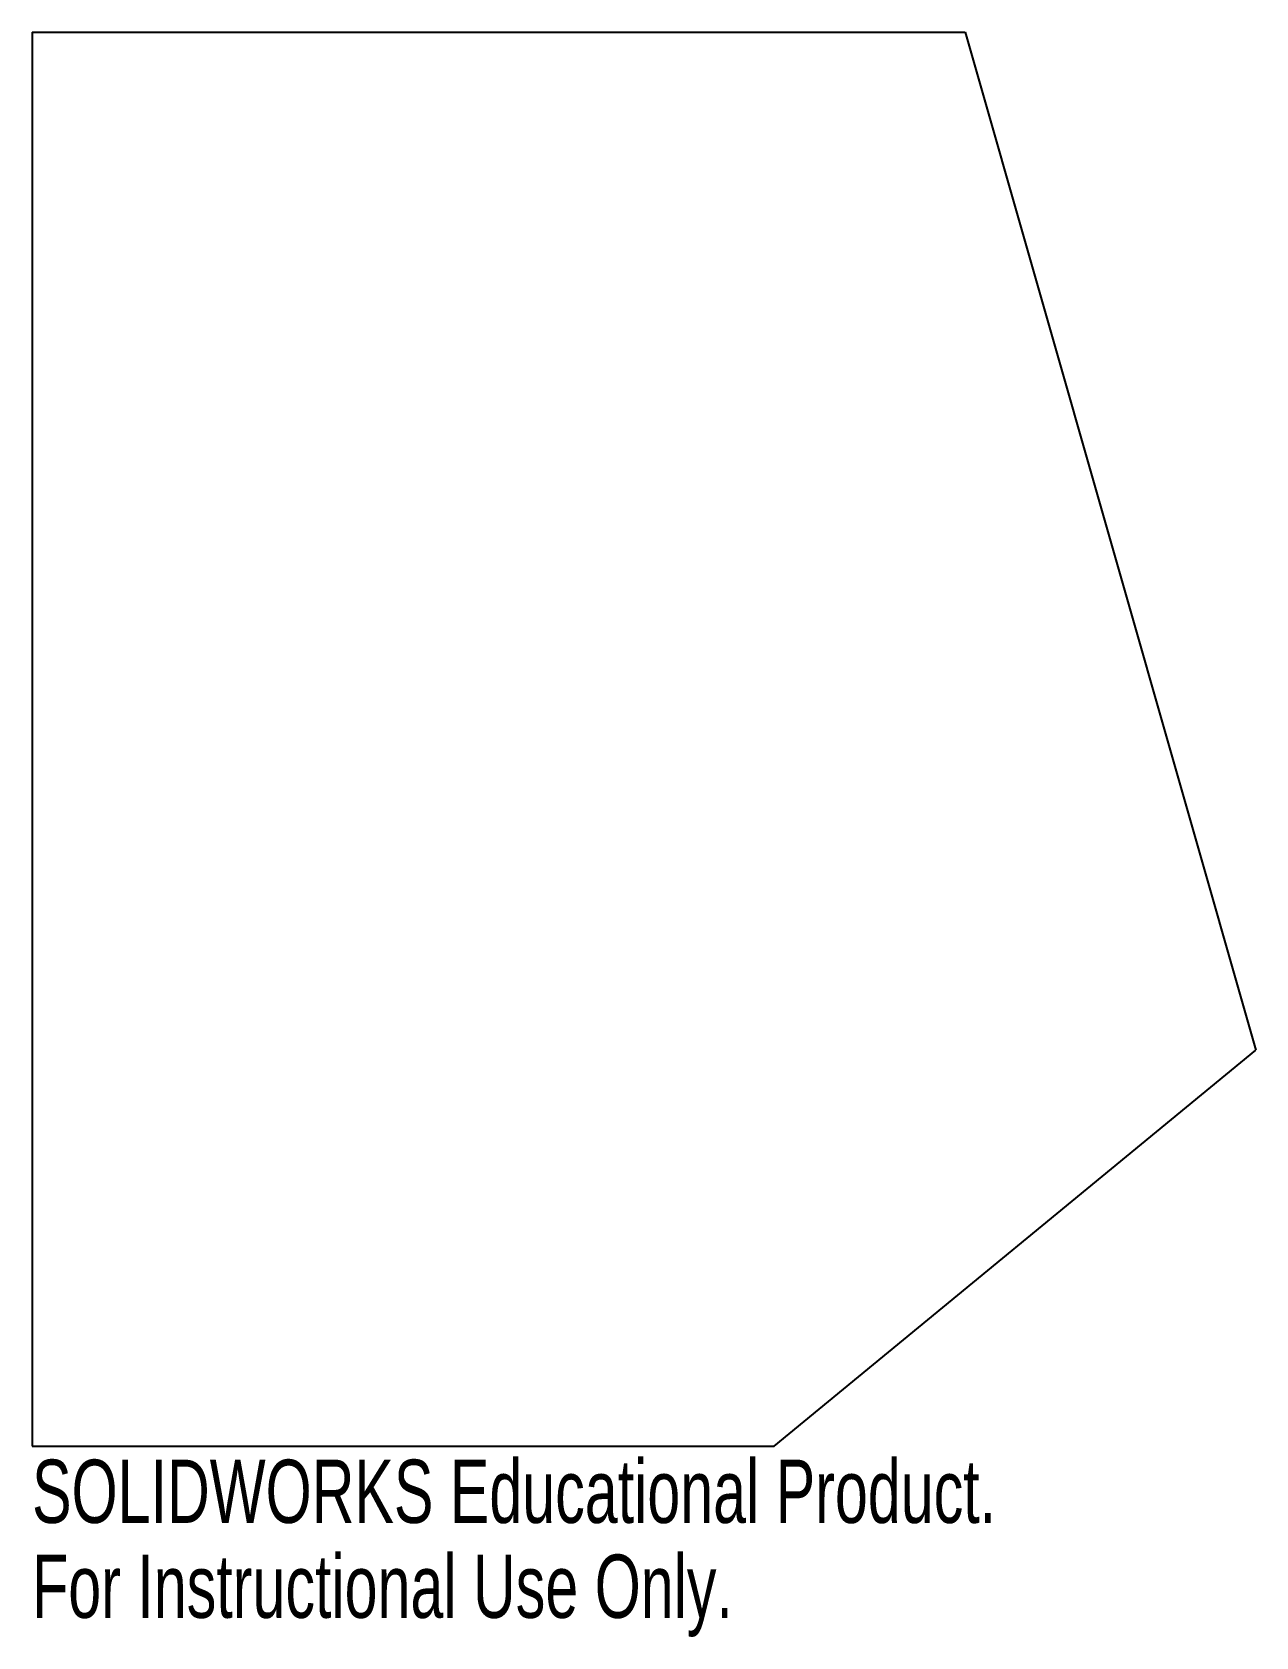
# Model space of a CAD drawing. Header units: millimetres. Extents: x -47 to 46, y -68 to 54.
import ezdxf

# ---------------------------------------------------------------- set-up
doc = ezdxf.new("R2010")
doc.units = ezdxf.units.MM
doc.styles.add('SLDTEXTSTYLE0', font='TXT', dxfattribs={"width": 0.7})

msp = doc.modelspace()

# ---------------------------------------------------------------- linework, layer by layer
at = {"color": 7, "linetype": 'Continuous'}
for p, q in [((-47.47, 54.1), (23.83, 54.1)), ((-47.47, 54.1), (-47.47, -40.25)), ((23.83, 54.1), (46.06, -23.66)), ((9.25, -53.93), (46.06, -23.66)), ((-47.47, -40.25), (-47.47, -53.93)), ((-47.47, -53.93), (9.25, -53.93))]:
    msp.add_line(p, q, dxfattribs=at)

# ---------------------------------------------------------------- texts
at = {"color": 7, "linetype": 'Continuous', "char_height": 4.8336, "attachment_point": 1, "style": 'SLDTEXTSTYLE0'}
for s, insert in [('SOLIDWORKS Educational Product.', (-47.47, -54.95)), ('For Instructional Use Only.', (-47.47, -62.2))]:
    msp.add_mtext(s, dxfattribs=dict(at, insert=insert))

doc.saveas('drawing.dxf')
